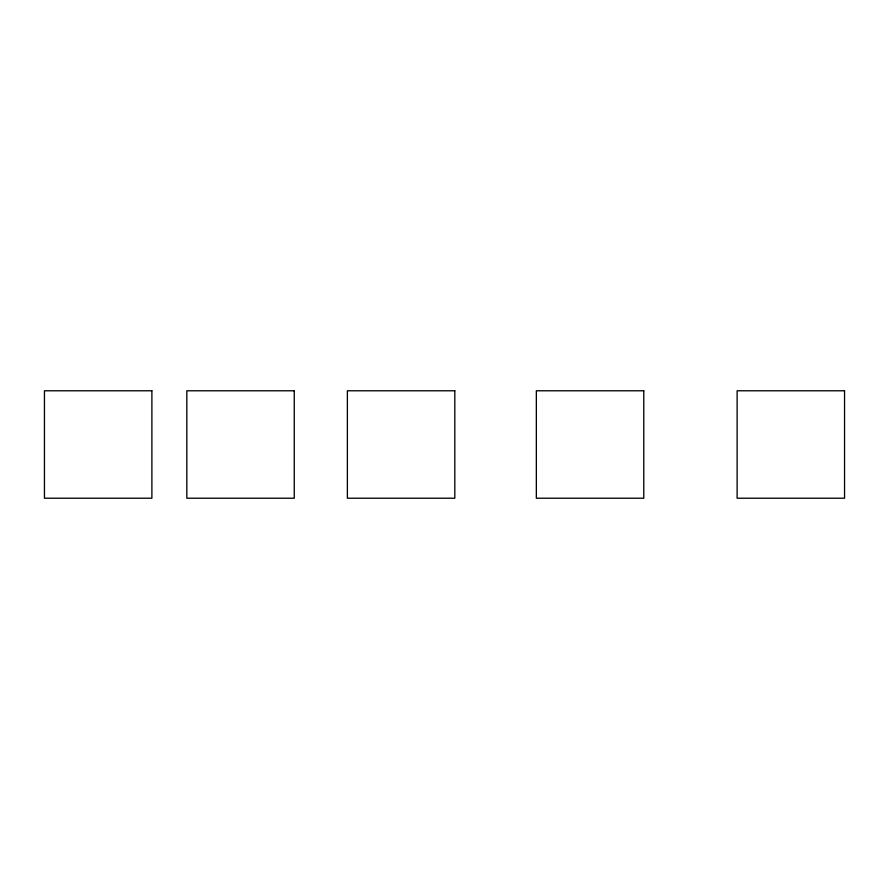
<?xml version="1.0" encoding="UTF-8"?>
<svg xmlns="http://www.w3.org/2000/svg" width="889" height="889" viewBox="0 0 889 889"><rect width="100%" height="100%" fill="white"/><g stroke="black" fill="none" stroke-linecap="round" stroke-linejoin="round"><path stroke-width="1.33" d="M151.886 390.782L44.45 390.782L44.45 498.218L151.886 498.218L151.886 390.782M294.259 390.782L186.834 390.782L186.834 498.218L294.259 498.218L294.259 390.782M454.812 390.782L347.377 390.782L347.377 498.218L454.812 498.218L454.812 390.782M643.78 390.782L536.345 390.782L536.345 498.218L643.78 498.218L643.78 390.782M844.55 390.782L737.114 390.782L737.114 498.218L844.55 498.218L844.55 390.782"/></g></svg>
